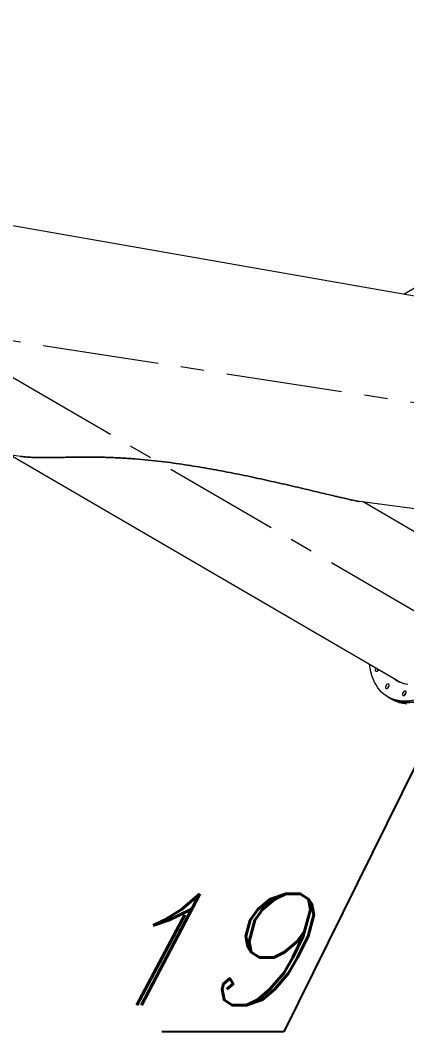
# Model space of a CAD drawing. Header units: inches. Extents: x -350577 to -266477, y -437959 to -377535.
# Drawn here: x -274600 to -273561, y -408344 to -405591 of the extents above; entities that cross this region are included whole.
import ezdxf

# ---------------------------------------------------------------- set-up
doc = ezdxf.new("R2010")
doc.units = ezdxf.units.IN
doc.header["$MEASUREMENT"] = 0
doc.linetypes.add('CENTER', pattern=[2, 1.25, -0.25, 0.25, -0.25])
doc.layers.add('CENTER       (itatec)', color=4, linetype='CENTER', lineweight=9)
doc.layers.add('ORGINAL (itatec)', color=3, linetype='Continuous', lineweight=9)
doc.styles.add('Geniso', font='geniso.shx', dxfattribs={"oblique": 15})
doc.dimstyles.new('scale 1b100', dxfattribs={"dimscale": 100, "dimtxt": 3, "dimasz": 2.5, "dimexe": 1, "dimexo": 1, "dimgap": 1, "dimtad": 1, "dimdec": 0, "dimzin": 0, "dimdsep": 46, "dimtxsty": 'Geniso', "dimcen": 0, "dimclrd": 1, "dimclre": 1, "dimclrt": 7, "dimadec": 0, "dimazin": 0, "dimtfac": 1, "dimtdec": 0, "dimtmove": 0, "dimatfit": 3, "dimfxl": 0.75, "dimtolj": 1, "dimtzin": 0, "dimarcsym": 0})

msp = doc.modelspace()

# ---------------------------------------------------------------- linework, layer by layer
at = {"layer": 'CENTER       (itatec)', "ltscale": 250}
for points in [[(-272866.3, -406603, -0.846588), (-273241.5, -406666.7), (-278166.1, -405908.2, -0.29983), (-278782, -405350.9), (-279833.4, -402072.5, 0.236684), (-280589.6, -401300.5), (-283112.9, -399781.8)], [(-269974.1, -410472.7), (-269974.1, -410020.6, 0.268785), (-270169.1, -409684.1), (-273493.1, -407208.8), (-274851.8, -406418.7)]]:
    msp.add_lwpolyline(points, format="xyb", dxfattribs=at)
at = {"layer": 'ORGINAL (itatec)', "extrusion": (-5.55112e-17, 0.816497, 0.57735)}
for p, q in [((-273194.3, -406394.2), (-274690.4, -406132.2)), ((-273530.3, -406306.8), (-273568.3, -406328.7)), ((-274600.2, -406764.9), (-274784, -406740.4)), ((-273583.2, -407369.9), (-274628, -406761.2)), ((-273278.4, -406940.8), (-273687.1, -406886.4)), ((-273397.5, -407051), (-273678, -406887.6)), ((-273611.7, -407412.3), (-273606.1, -407415.6)), ((-273603.3, -407417.2), (-273597.7, -407420.5))]:
    msp.add_line(p, q, dxfattribs=at)
at = {"layer": 'ORGINAL (itatec)', "extrusion": (-8.40472e-17, 2.41698e-16, -1)}
msp.add_ellipse((-273493.1, -407208.8), major_axis=(118.5, 203.5), ratio=0.591124, start_param=-0.670615, end_param=2.868509, dxfattribs=at)
at = {"layer": 'ORGINAL (itatec)', "extrusion": (1.55778e-16, 1.0198e-16, -1)}
msp.add_ellipse((-273487.6, -407212.1), major_axis=(118.5, 203.5), ratio=0.591124, start_param=0, end_param=2.868509, dxfattribs=at)
at = {"layer": 'ORGINAL (itatec)', "extrusion": (1.31796e-16, 1.15952e-16, -1)}
msp.add_ellipse((-273484.8, -407213.7), major_axis=(118.5, 203.5), ratio=0.591124, start_param=-0.011588, end_param=2.868509, dxfattribs=at)
at = {"layer": 'ORGINAL (itatec)', "extrusion": (1.19913e-16, -6.98588e-17, -1)}
msp.add_ellipse((-273493.1, -407208.8), major_axis=(-118.5, -203.5), ratio=0.591124, start_param=-0.273084, end_param=0.670615, dxfattribs=at)
at = {"layer": 'ORGINAL (itatec)', "extrusion": (8.38305e-17, 1.43895e-16, -1)}
msp.add_ellipse((-273639.9, -407338.2), major_axis=(-3.52, -6.05), ratio=0.591124, start_param=-1.736331, end_param=1.736331, dxfattribs=at)
at = {"layer": 'ORGINAL (itatec)'}
for centre, major_axis, start_param, end_param in [((-273634.3, -407341.4), (-3.52, -6.05), -1.736331, -0.894197), ((-273493.1, -407208.8), (-93.4, -160.3), -0.103882, 0.273084), ((-273487.6, -407212.1), (-93.4, -160.3), -0.103882, -0.029427), ((-273484.8, -407213.7), (-93.4, -160.3), -0.103882, -0.044149), ((-273490.3, -407210.5), (-92.9, -159.4), 0, 0.169738), ((-273479.2, -407217), (-93.4, -160.3), -0.104718, -0.073624), ((-273482, -407215.3), (-92.9, -159.4), -0.044388, -0.013236), ((-273607, -407387.3), (-3.52, -6.05), -2.247396, -0.894197), ((-273561.5, -407406.4), (-3.52, -6.05), -2.247396, -0.894197)]:
    msp.add_ellipse(centre, major_axis=major_axis, ratio=0.591124, start_param=start_param, end_param=end_param, dxfattribs=at)
at = {"layer": 'ORGINAL (itatec)', "extrusion": (1.27835e-16, 5.40149e-17, -1)}
for centre, start_param, end_param in [((-273612.6, -407384), -3.414676715904903, 2.868508591274683), ((-273567, -407403.2), -3.414676715904848, 2.868508591274738)]:
    msp.add_ellipse(centre, major_axis=(-3.52, -6.05), ratio=0.591124, start_param=start_param, end_param=end_param, dxfattribs=at)
at = {"layer": 'ORGINAL (itatec)', "extrusion": (2.07704e-16, 1.35973e-16, -1)}
msp.add_ellipse((-273487.6, -407212.1), major_axis=(-118.5, -203.5), ratio=0.591124, start_param=-0.273084, end_param=0, dxfattribs=at)
at = {"layer": 'ORGINAL (itatec)', "extrusion": (2.00216e-17, -7.59086e-17, -1)}
msp.add_ellipse((-273484.8, -407213.7), major_axis=(-118.5, -203.5), ratio=0.591124, start_param=-0.273084, end_param=0.011588, dxfattribs=at)
at = {"layer": 'ORGINAL (itatec)', "extrusion": (1.99782e-16, 1.20996e-17, -1)}
msp.add_ellipse((-273479.2, -407217), major_axis=(-118.5, -203.5), ratio=0.591124, start_param=-0.273084, end_param=0, dxfattribs=at)
at = {"layer": 'ORGINAL (itatec)'}
for points, knots in [([(-274600.2, -406764.9), (-274599.6, -406765), (-274599, -406765.1), (-274595.8, -406765.5), (-274593.3, -406765.7), (-274588.1, -406766.2), (-274585.5, -406766.5), (-274579.5, -406766.9), (-274575.9, -406767.1), (-274568.5, -406767.5), (-274564.7, -406767.7), (-274556.9, -406767.9), (-274552.9, -406768), (-274544.8, -406768.1), (-274540.7, -406768.1), (-274532.5, -406768.1), (-274528.3, -406768.1), (-274520.1, -406768), (-274515.9, -406767.9), (-274507.7, -406767.8), (-274503.6, -406767.8), (-274495.6, -406767.6), (-274491.7, -406767.5), (-274481.2, -406767.4), (-274474.5, -406767.2), (-274461.3, -406767), (-274454.6, -406766.9), (-274441.4, -406766.8), (-274434.8, -406766.7), (-274421.6, -406766.7), (-274415, -406766.7), (-274401.9, -406766.8), (-274395.3, -406766.9), (-274382.3, -406767.1), (-274375.8, -406767.3), (-274356.4, -406767.9), (-274343.5, -406768.4), (-274318.1, -406769.8), (-274305.5, -406770.6), (-274280.8, -406772.5), (-274268.6, -406773.6), (-274244.7, -406775.9), (-274233, -406777.2), (-274210.3, -406779.9), (-274199.2, -406781.3), (-274188.4, -406782.8)], [2061.728188, 2061.728188, 2061.728188, 2061.728188, 2063.781462, 2063.781462, 2072.330773, 2072.330773, 2080.880085, 2080.880085, 2092.435252, 2092.435252, 2103.990419, 2103.990419, 2115.545586, 2115.545586, 2127.100753, 2127.100753, 2138.65592, 2138.65592, 2150.211087, 2150.211087, 2161.766254, 2161.766254, 2173.32142, 2173.32142, 2193.37763, 2193.37763, 2213.433839, 2213.433839, 2233.490048, 2233.490048, 2253.546257, 2253.546257, 2273.602466, 2273.602466, 2293.658675, 2293.658675, 2333.771094, 2333.771094, 2373.883512, 2373.883512, 2413.99593, 2413.99593, 2454.108349, 2454.108349, 2494.220767, 2494.220767, 2494.220767, 2494.220767]), ([(-274188.4, -406782.8), (-274199.2, -406781.3), (-274210.3, -406779.9), (-274233, -406777.2), (-274244.7, -406775.9), (-274268.6, -406773.6), (-274280.8, -406772.5), (-274305.5, -406770.6), (-274318.1, -406769.8), (-274343.5, -406768.4), (-274356.4, -406767.9), (-274375.8, -406767.3), (-274382.3, -406767.1), (-274395.3, -406766.9), (-274401.9, -406766.8), (-274415, -406766.7), (-274421.6, -406766.7), (-274434.8, -406766.7), (-274441.4, -406766.8), (-274454.6, -406766.9), (-274461.3, -406767), (-274474.5, -406767.2), (-274481.2, -406767.4), (-274491.7, -406767.5), (-274495.6, -406767.6), (-274503.6, -406767.8), (-274507.7, -406767.8), (-274515.9, -406767.9), (-274520.1, -406768), (-274528.3, -406768.1), (-274532.5, -406768.1), (-274540.7, -406768.1), (-274544.8, -406768.1), (-274552.9, -406768), (-274556.9, -406767.9), (-274564.7, -406767.7), (-274568.5, -406767.5), (-274575.9, -406767.1), (-274579.5, -406766.9), (-274585.5, -406766.5), (-274588.1, -406766.2), (-274593.3, -406765.7), (-274595.8, -406765.5), (-274599, -406765.1), (-274599.6, -406765), (-274600.2, -406764.9)], [0, 0, 0, 0, 40.112418, 40.112418, 80.224837, 80.224837, 120.337255, 120.337255, 160.449673, 160.449673, 200.562092, 200.562092, 220.618301, 220.618301, 240.67451, 240.67451, 260.730719, 260.730719, 280.786928, 280.786928, 300.843137, 300.843137, 320.899346, 320.899346, 332.454513, 332.454513, 344.00968, 344.00968, 355.564847, 355.564847, 367.120014, 367.120014, 378.675181, 378.675181, 390.230348, 390.230348, 401.785515, 401.785515, 413.340682, 413.340682, 421.889994, 421.889994, 430.439305, 430.439305, 432.492579, 432.492579, 432.492579, 432.492579]), ([(-274188.4, -406782.8), (-274178.3, -406784.2), (-274168.1, -406785.6), (-274147.8, -406788.7), (-274137.6, -406790.3), (-274107, -406795.3), (-274086.5, -406798.9), (-274045.9, -406806.4), (-274025.6, -406810.4), (-273985.5, -406818.6), (-273965.6, -406822.9), (-273936.3, -406829.3), (-273926.6, -406831.5), (-273907.4, -406835.8), (-273897.9, -406837.9), (-273879.2, -406842.3), (-273869.9, -406844.4), (-273851.7, -406848.7), (-273842.7, -406850.8), (-273825, -406855), (-273816.3, -406857), (-273799.3, -406861.1), (-273791, -406863.1), (-273774.8, -406866.9), (-273767, -406868.8), (-273755.5, -406871.5), (-273751.8, -406872.4), (-273744.4, -406874.2), (-273740.8, -406875), (-273731.8, -406877.1), (-273726.2, -406878.4), (-273718, -406880.2), (-273715.4, -406880.8), (-273710.1, -406882), (-273707.5, -406882.5), (-273702.6, -406883.6), (-273700.2, -406884.1), (-273695.8, -406884.9), (-273693.7, -406885.3), (-273690.1, -406886), (-273688.5, -406886.2), (-273687.1, -406886.4)], [0, 0, 0, 0, 37.898527, 37.898527, 75.797054, 75.797054, 151.594108, 151.594108, 227.391162, 227.391162, 303.188216, 303.188216, 341.086743, 341.086743, 378.98527, 378.98527, 416.883797, 416.883797, 454.782324, 454.782324, 492.680851, 492.680851, 530.579378, 530.579378, 568.477905, 568.477905, 587.427169, 587.427169, 606.376432, 606.376432, 635.687378, 635.687378, 650.342851, 650.342851, 664.998324, 664.998324, 679.653798, 679.653798, 694.309271, 694.309271, 707.498228, 707.498228, 707.498228, 707.498228]), ([(-273687.1, -406886.4), (-273688.5, -406886.2), (-273690.1, -406886), (-273693.7, -406885.3), (-273695.8, -406884.9), (-273700.2, -406884.1), (-273702.6, -406883.6), (-273707.5, -406882.5), (-273710.1, -406882), (-273715.4, -406880.8), (-273718, -406880.2), (-273726.2, -406878.4), (-273731.8, -406877.1), (-273740.8, -406875), (-273744.4, -406874.2), (-273751.8, -406872.4), (-273755.5, -406871.5), (-273767, -406868.8), (-273774.8, -406866.9), (-273791, -406863.1), (-273799.3, -406861.1), (-273816.3, -406857), (-273825, -406855), (-273842.7, -406850.8), (-273851.7, -406848.7), (-273869.9, -406844.4), (-273879.2, -406842.3), (-273897.9, -406837.9), (-273907.4, -406835.8), (-273926.6, -406831.5), (-273936.3, -406829.3), (-273965.6, -406822.9), (-273985.5, -406818.6), (-274025.6, -406810.4), (-274045.9, -406806.4), (-274086.5, -406798.9), (-274107, -406795.3), (-274137.6, -406790.3), (-274147.8, -406788.7), (-274168.1, -406785.6), (-274178.3, -406784.2), (-274188.4, -406782.8)], [1786.722539, 1786.722539, 1786.722539, 1786.722539, 1799.911496, 1799.911496, 1814.566969, 1814.566969, 1829.222442, 1829.222442, 1843.877916, 1843.877916, 1858.533389, 1858.533389, 1887.844335, 1887.844335, 1906.793598, 1906.793598, 1925.742862, 1925.742862, 1963.641389, 1963.641389, 2001.539916, 2001.539916, 2039.438443, 2039.438443, 2077.33697, 2077.33697, 2115.235497, 2115.235497, 2153.134024, 2153.134024, 2191.032551, 2191.032551, 2266.829605, 2266.829605, 2342.626659, 2342.626659, 2418.423713, 2418.423713, 2456.32224, 2456.32224, 2494.220767, 2494.220767, 2494.220767, 2494.220767])]:
    msp.add_open_spline(points, degree=3, knots=knots, dxfattribs=at)

# ---------------------------------------------------------------- texts
at = {"layer": 'ORGINAL (itatec)', "color": 7, "insert": (-274107.3, -408092.6), "char_height": 300, "attachment_point": 5, "style": 'Geniso'}
msp.add_mtext('{\\Fitalic|c0;19}', dxfattribs=at)

# ---------------------------------------------------------------- leaders
at = {"layer": 'ORGINAL (itatec)'}
msp.add_leader([(-273449.2, -407419.2), (-273891.2, -408314.8), (-274219.8, -408314.8)], dimstyle='scale 1b100', override={"dimldrblk": 'DotSmall'}, dxfattribs=at)

doc.saveas('drawing.dxf')
